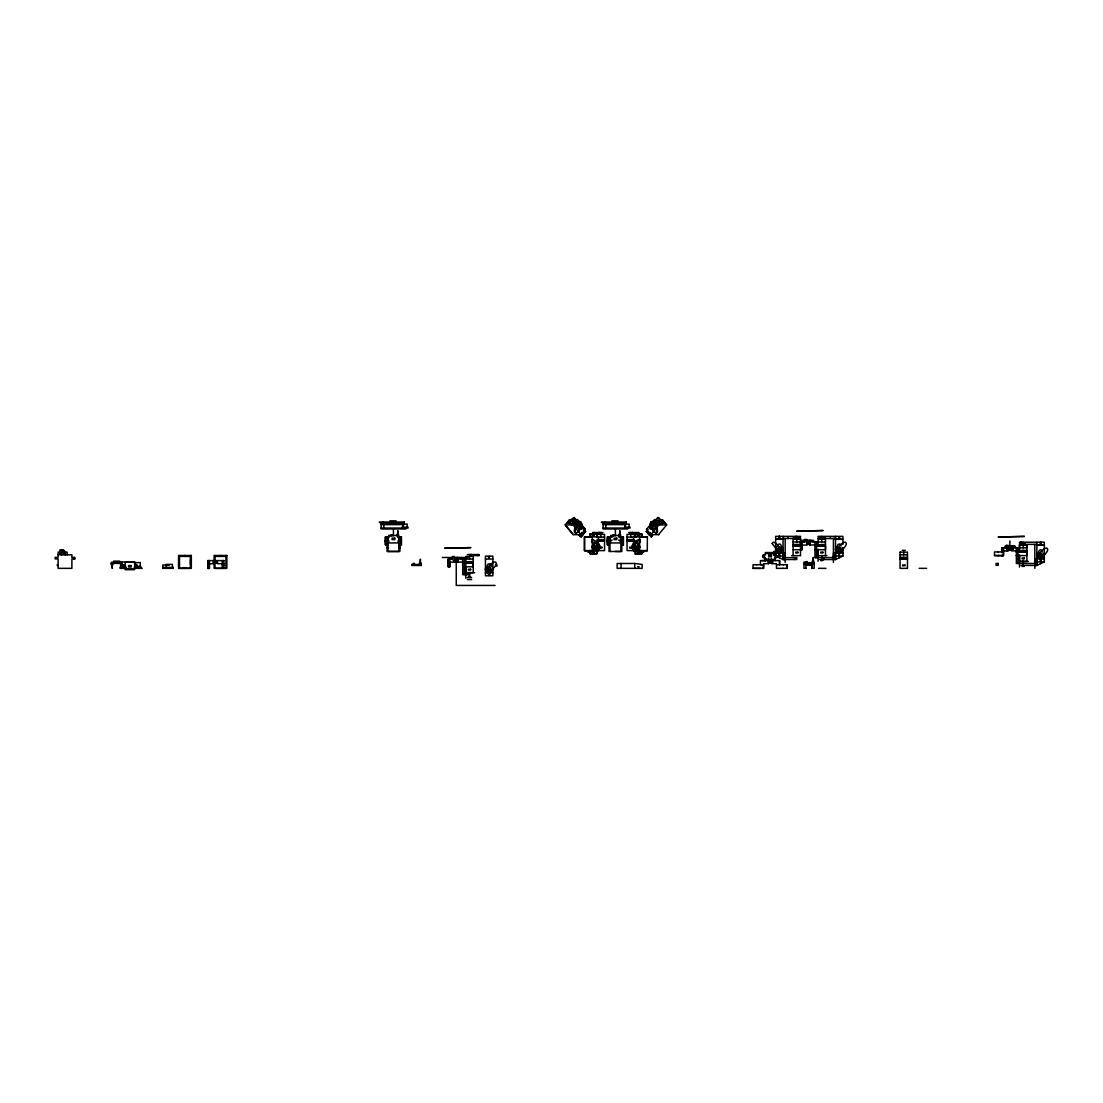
<?xml version="1.0" encoding="UTF-8"?>
<svg xmlns="http://www.w3.org/2000/svg" width="1103" height="1103" viewBox="0 0 1103 1103"><rect width="100%" height="100%" fill="white"/><g stroke="black" fill="none" stroke-linecap="round" stroke-linejoin="round"><path stroke-width="1.5" d="M207.847 565.26L207.847 560.6L223.868 560.6L223.868 568.348M217.098 560.6L217.098 562.144L215.678 562.158M217.429 560.6L217.429 563.702L223.868 563.702M222.31 568.348L222.241 560.6L223.868 560.6M385.416 541.711L385.416 537.051L388.683 537.051M399.893 544.799L399.824 537.051L401.437 537.051L401.437 544.799L399.893 544.799L401.437 544.799M453.733 557.484L451.789 557.484L451.789 559.042L451.789 557.484L453.154 557.484L453.154 559.042L448.245 559.042L448.245 566.79L449.79 566.79L449.872 559.042L448.245 559.042L448.245 566.79L449.803 566.79L449.79 562.144L454.684 562.144L454.781 557.484M455.015 560.6L455.015 557.484M456.077 560.6L456.256 557.484L456.256 585.431L495.095 585.431M457.497 560.6L457.497 557.484M457.745 560.6L457.745 557.484M457.842 562.144L457.842 557.484M464.266 574.677L464.266 559.042L462.64 559.042L462.722 574.677L469.809 574.677M465.824 578.303L465.88 556.367L473.228 556.367L473.228 572.581L465.824 572.581M465.824 566.79L465.824 572.733L474.662 572.733M469.533 576.621L469.533 572.733M469.892 561.592L469.892 563.137L473.228 563.15L473.228 566.79L462.722 566.79L464.266 566.79M621.858 544.799L621.789 537.051L623.416 537.051L623.416 544.799L621.858 544.799L623.416 544.799M764.958 560.6L764.958 557.484M765.551 560.6L765.551 559.042L765.551 560.6L762.008 560.586M766.916 559.042L766.916 560.6L760.45 560.6L760.45 564.708M762.008 568.348L763.552 568.348L763.552 564.708L753.046 564.708L753.046 568.348L763.552 568.348L763.552 563.702L768.446 563.633M768.433 562.144L768.446 559.042L768.543 562.144L773.12 562.144M768.777 559.042L768.777 562.144L771.176 562.158L771.259 559.042M770.018 562.144L770.018 559.042M771.59 559.042L771.59 563.702L776.484 563.702L776.484 568.348L786.99 568.348L786.99 564.708L776.484 564.708M785.171 538.512L785.171 559.524L785.171 557.594L796.807 557.594L796.807 559.524L783.075 559.524L783.075 553.044L783.24 559.524M800.681 536.361L775.671 536.361L775.671 556.036L783.089 559.524L783.075 536.361M785.171 562.489L785.171 553.044L775.671 553.044M786.99 568.348L786.99 564.708M802.06 546.068L793.098 546.068L793.098 544.51L800.502 544.51M795.828 538.512L795.828 536.361M796.807 538.512L796.807 536.361M806.086 562.144L804.004 562.144L804.004 568.348L806.003 568.348M800.516 541.959L802.129 541.959L802.06 549.708L800.516 549.708L800.516 541.959L804.059 541.959L804.059 540.401L805.424 540.401L805.411 541.959L793.098 541.959M807.038 540.401L806.941 543.517L810.112 543.517M807.286 543.517L807.286 540.401M808.347 543.517L808.761 540.401M809.767 543.517L809.767 540.401M810.098 540.401L810.098 545.061L825.499 544.51M810.098 545.061L810.098 540.401M818.095 541.959L814.91 541.959L814.979 557.594L833.427 557.594L833.427 553.044L842.926 553.044M814.979 557.594L816.537 557.594L816.537 541.959L814.91 541.959M818.095 561.22L818.095 549.211M818.095 549.708L818.095 555.65L826.919 555.65M821.79 557.594L821.79 560.503L821.79 555.65M822.162 544.51L822.162 546.054L825.499 546.068L825.499 549.708L814.979 549.708L816.537 549.708M833.427 559.524L833.427 538.512L835.522 538.512L835.522 559.538L819.653 559.524M835.371 559.538L835.371 553.044L835.522 559.538L842.926 556.036L842.926 547.888M1006.818 549.377L1006.818 546.261L1010.238 546.261M1011.506 549.377L1008.335 549.377L1008.349 546.261L1006.736 546.261M1008.432 549.377L1008.432 546.261L1008.349 550.921L1003.454 550.921L1003.454 555.567L1001.91 555.567L1003.454 555.567L1003.537 547.819L1001.91 547.819L1001.91 552.465L1001.91 547.819L1006.818 547.819L1006.818 550.921M1008.68 549.377L1008.68 546.261M1009.921 540.925L1009.741 549.377M1011.161 549.377L1011.161 546.261M1011.492 546.261L1011.492 550.921L1026.893 550.369M1017.931 547.819L1016.304 547.819L1016.373 563.454L1017.931 563.454L1017.931 547.819L1019.489 547.819M1019.489 567.08L1019.489 555.071M1023.184 563.454L1023.184 566.363L1023.184 560.324M1023.556 550.369L1023.556 551.914L1026.893 551.927L1026.893 555.567L1016.373 555.567L1019.489 555.567L1019.489 561.51L1028.313 561.51M1034.821 568.348L1034.821 544.372M1036.765 558.904L1036.917 565.398L1021.047 565.398M1036.917 542.221L1036.765 565.398M592.711 533.893L592.711 534.707C596.309 534.348 592.628 537.354 593.304 533.893M653.596 525.814L653.445 523.691A2.137 1.751 -90 0 0 650.991 523.167A2.137 1.751 -90 0 0 650.563 526.145C655.375 537.712 660.449 532.735 653.652 524.187L655.596 524.187C657.126 527.137 648.647 526.545 652.3 527.027M571.382 521.126L570.927 520.451L568.983 522.808L570.72 524.918L565.315 524.918L573.284 534.652L578.689 534.652L580.385 536.72L583.211 534.362L582.287 532.708L583.625 533.838L585.569 531.481L583.873 529.412M568.983 522.808L569.879 522.808C570.623 519.444 576.056 522.422 570.927 520.451M582.742 533.838L581.901 532.542M583.156 533.259L582.274 533.259M595.648 546.33L595.813 547.957L591.539 541.421L591.897 539.808L593.455 539.808L599.177 545.365A2.137 1.751 -90 0 1 599.177 548.398A2.137 1.751 -90 0 1 596.695 548.398L594.751 548.398M594.476 547.957C604.527 544.703 582.935 531.963 596.695 548.398M637.479 547.957L635.521 547.957C643.366 541.035 639.244 534.941 632.764 545.365A2.137 1.751 -90 0 0 632.764 548.398A2.137 1.751 -90 0 0 635.245 548.398L635.7 546.33L634.004 544.744M637.203 544.262A3.709 3.033 -90 0 1 638.086 546.881L637.975 547.846A3.709 3.033 -90 0 1 632.116 547.846L632.019 546.881A3.709 3.033 -90 0 1 633.536 543.669L633.632 543.627M638.099 543.669A3.709 3.033 -90 0 1 639.616 546.881L639.519 547.846A3.709 3.033 -90 0 1 635.066 550.094M650.177 533.797L648.192 533.838L649.557 532.611L648.619 534.362L651.556 536.72L648.619 534.362M649.198 533.838L650.177 532.515M579.64 527.027C583.087 526.917 576.042 527.069 578.51 523.691A2.137 1.751 -90 0 1 580.95 523.167A2.137 1.751 -90 0 1 581.378 526.145C577.614 537.395 569.755 533.328 577.696 524.187L577.751 525.814M654.189 525.814L654.244 524.187C660.835 531.977 656.299 538.099 651.473 526.558M777.601 556.477L776.705 557.635L774.706 557.718L774.706 560.007L765.33 560.007L765.33 557.718C761.69 559.207 761.677 553.348 765.33 554.837L765.344 552.548L774.692 552.548L774.706 554.837M777.132 556.477L775.492 557.029L775.836 555.333M491 570.168L490.215 567.245L487.636 567.59A2.137 2.137 0 0 0 487.636 570.609A2.137 2.137 0 0 0 490.656 570.609C500.459 563.605 495.84 557.056 488.077 567.245M841.079 550.411L840.734 547.833L837.715 547.833A2.137 2.137 0 0 0 837.715 550.852A2.137 2.137 0 0 0 840.734 550.852C850.537 543.848 845.918 537.299 838.156 547.488M1042.473 556.27L1041.687 553.348L1039.109 553.692A2.137 2.137 0 0 0 1039.109 556.725A2.137 2.137 0 0 0 1042.128 556.725C1051.931 549.708 1047.312 543.159 1039.55 553.348M576.869 523.277A2.137 1.751 -90 0 0 576.566 523.691L578.303 524.187C577.862 525.276 572.333 534.114 576.717 532.597M594.186 553.568L593.759 551.624L593.469 553.803M639.23 533.893L639.244 534.707C635.562 534.583 639.395 537.189 638.637 533.893M635.7 546.33L636.128 547.957L640.402 541.421L640.25 540.001L639.092 539.808L634.156 544.813M656.092 528.13A3.709 3.033 -90 0 0 656.726 527.537L657.209 526.765A3.709 3.033 -90 0 0 653.059 521.705L652.314 522.298L654.575 519.678L658.877 524.918L662.958 522.808L661.235 524.918L666.639 524.918L662.351 519.678L659.525 519.678M578.73 528.971L580.468 526.558M569.603 519.678L565.177 524.918L573.146 534.652M567.907 522.27L569.341 520.671L569.879 521.498L568.762 520.671L570.017 521.498L568.266 523.098L567.59 522.27L568.886 520.671M574.167 517.569L571.216 519.927L574.167 517.569L575.904 519.678L571.602 524.918L569.879 522.808M571.795 523.608L573.932 520.988M571.602 524.918L573.077 524.918L577.365 519.678L579.516 522.298L578.758 521.705M574.966 527.234L576.538 527.193M579.254 521.995L580.757 522.022M583.211 534.362L581.281 536.72L579.585 534.652L581.047 534.652L585.335 529.412L580.481 523.484M581.143 536.72L583.073 534.362M651.459 523.484L646.482 529.412L648.081 529.412L646.261 531.481L648.316 533.838M649.984 525.869L649.846 526.228A1.737 1.42 -90 0 0 649.612 526.586M650.15 525.993L649.957 526.228A1.737 1.42 -90 0 0 649.957 528.682A1.737 1.42 -90 0 0 651.97 528.682L653.514 528.682A1.737 1.42 -90 0 1 651.79 528.957M655.927 519.678L657.774 517.569M651.97 528.682L653.707 528.447M658.546 517.569L660.6 519.927L659.153 521.76L658.643 520.961L659.704 519.927L657.65 517.569L658.67 517.569M660.559 521.126L661.014 520.451L662.958 522.808M646.606 529.412L650.908 534.652L658.877 524.918M663.689 523.098L661.938 521.498L662.613 520.671L664.364 522.27L663.565 523.098M661.938 521.498L662.931 520.671L663.234 523.098M662.379 521.498L663.055 520.671M650.673 536.72L652.369 534.652L650.908 534.652M651.446 536.72L653.252 534.652L658.67 534.652M658.546 534.652L666.639 524.918M594.186 552.755L592.711 552.755L592.573 553.803M650.77 522.298L651.528 521.705A3.709 3.033 -90 0 1 655.678 526.765L655.196 527.537L656.726 527.537M652.438 522.298L653.059 521.705A3.709 3.033 -90 0 1 653.679 521.333M768.681 556.67L771.355 555.223L771.355 556.67L768.681 556.67L768.681 555.223L771.355 555.223M578.882 521.705A3.709 3.033 -90 0 0 574.732 526.765L576.759 527.537L576.276 526.765A3.709 3.033 -90 0 1 580.412 521.705L581.047 522.298A3.709 3.033 -90 0 1 581.832 525.869L581.984 526.228A1.737 1.42 -90 0 1 581.984 528.682A1.737 1.42 -90 0 1 579.971 528.682L579.682 528.489A3.709 3.033 -90 0 1 578.896 528.627M639.202 535.782L638.347 533.893M634.611 544.744L633.136 545.034L635.48 545.034M1019.31 542.221L1044.32 542.221L1044.32 561.896L1036.903 565.398L1034.821 565.398M779.38 537.299L779.38 538.071L779.38 536.361M571.905 521.76L572.416 520.961L571.354 519.927M660.173 521.747L659.897 520.506L662.062 522.808M592.876 551.624L593.593 553.568M779.38 548.811L779.38 549.349M779.38 555.085L779.38 554.313L779.38 557.773M839.218 555.099L839.218 554.313L839.218 557.773M1040.625 543.159L1040.625 543.931L1040.625 542.221M1040.625 560.958L1040.625 560.172L1040.625 563.647M804.969 540.401L804.059 540.401L804.059 541.959M1006.363 546.261L1005.453 546.261L1005.453 547.819L1005.453 546.261L1006.818 546.261L1005.453 546.261L1015.008 546.261L1015.008 547.819M74.011 558.918L74.825 558.904L74.825 557.36L71.888 557.36L71.888 554.809L58.128 554.809M997.925 551.914L998.008 551.914M997.925 555.567L998.477 555.567M782.909 568.348L783.102 568.348M386.988 540.167L388.256 539.532L387.622 538.278L386.312 539.16L386.974 544.799L385.416 544.799L385.416 540.153L387.043 540.153M777.188 539.284L783.075 539.27L775.671 539.284M609.008 540.153L607.381 540.153L607.381 544.799L608.939 544.799L608.622 538.471L610.262 539.022L608.966 540.167L612.22 540.153M804.059 540.401L805.411 540.401M793.098 546.068L796.435 546.054L796.435 544.51M825.499 546.068L814.979 546.068L821.432 546.054L821.432 544.51M209.391 563.702L209.391 568.348L207.847 568.348L207.847 560.6L209.46 560.6L209.391 568.348L207.847 568.348L207.847 563.702L214.285 563.702M465.824 563.15L469.161 563.137L469.161 561.592M569.465 519.678L573.657 519.678M574.884 519.678L577.365 519.678M654.465 519.678L656.933 519.678M659.58 519.927L660.6 519.927M659.236 520.506L661.014 520.451M571.395 521.016L572.292 521.016M659.663 521.016L660.545 521.016M651.06 522.022L652.562 521.995M383.775 522.298L379.28 522.298L383.775 522.725M567.452 522.27L568.707 523.098M575.214 522.298L576.759 522.298M605.74 522.298L601.245 522.298L605.74 522.725M655.196 522.298L656.726 522.298M382.562 523.098L404.291 523.098M604.541 523.098L626.256 523.098M576.566 523.691L578.51 523.691M653.445 523.691L655.596 524.187M404.125 524.09L407.2 524.09L407.2 527.11M626.104 524.09L629.165 524.09L629.165 527.11M383.775 524.325L380.659 524.325L380.659 522.725M605.74 524.325L602.638 524.325L602.638 522.725M576.249 524.725L578.193 524.725M653.748 524.725L655.692 524.725M578.22 525.29L576.276 525.29L578.358 525.814M653.734 525.29L655.678 525.29M576.648 526.296L578.606 526.296M402.002 527.11L408.041 527.11L408.041 528.047L381.128 528.047M579.185 527.041L580.247 527.027M624.56 527.11L630.02 527.11L630.02 528.047L603.107 528.047M651.694 527.027L652.755 527.041M655.403 527.193L656.974 527.234M578.248 528.447L579.778 528.447M579.971 528.682L578.441 528.682A1.737 1.42 -90 0 0 580.15 528.957M580.44 528.682L581.984 528.682M584.549 531.481L585.569 531.481M646.261 531.481L647.268 531.481M592.669 532.556L602.983 532.556M628.641 532.556L638.954 532.556M648.785 533.259L649.667 533.259M592.669 533.604L601.59 533.604L601.59 532.556M638.954 533.604L630.047 533.604L630.047 532.556M589.843 534.128L593.469 534.128M634.901 534.128L635.783 534.128L635.783 537.051M638.223 534.128L641.849 534.128L641.849 537.051M817.916 536.361L842.926 536.361L842.926 544.455M581.281 536.72L578.565 534.652M590.629 536.83L584.562 536.83L584.562 550.59L604.554 550.59L604.554 534.376L597.15 534.376L597.15 537.051L604.554 537.051M641.312 536.83L647.392 536.83L647.268 550.811L643.214 550.811L643.242 551.983M398.169 537.051L401.437 537.051M590.505 537.051L584.425 537.051L584.425 550.811L588.988 550.811M612.289 537.051L607.381 537.051L607.381 541.711L608.897 541.711M618.576 537.051L623.416 537.051M627.069 537.051L636.459 537.051M641.188 537.051L647.268 537.051M795.732 537.464L799.22 537.478M793.098 537.864L800.502 537.864M818.095 537.864L825.499 537.864M783.075 538.512L800.681 538.512M817.916 538.512L835.522 538.512L835.522 536.361M800.502 539.27L793.098 539.27L793.098 555.498M804.9 539.395L806.651 539.395M842.926 539.284L835.522 539.284L841.41 539.284M604.554 539.601L597.15 539.601L597.15 541.159L600.487 541.146L600.487 539.601M627.069 539.601L634.473 539.601L634.473 541.159L631.137 541.159L631.137 539.601M618.576 540.153L623.416 540.153M800.916 540.401L813.614 540.401L813.614 541.959M598.626 541.159L604.554 541.159L601.218 541.146L601.218 539.601M632.998 541.159L627.069 541.159L630.406 541.159L630.406 539.601M595.358 541.559L596.888 541.559A1.737 1.42 -90 0 1 598.322 543.296L596.778 543.296M633.632 543.296A1.737 1.42 -90 0 1 635.052 541.559L636.583 541.559M399.934 541.711L401.437 541.711M621.899 541.711L623.416 541.711M825.499 541.959L811.629 541.959L811.629 540.401M398.9 542.924L399.837 542.924M596.778 543.627L598.419 543.669A3.709 3.033 -90 0 1 599.935 546.881L599.825 547.846A3.709 3.033 -90 0 1 593.966 547.846L593.855 546.881A3.709 3.033 -90 0 1 594.751 544.262M1019.489 543.724L1025.045 543.724M807.368 544.441L809.685 544.441M1019.31 544.372L1036.917 544.372M386.974 544.799L385.416 544.799L385.416 537.051M596.888 544.813L598.819 545.034L596.461 545.034M633.549 544.813L635.066 544.813M1019.489 561.358L1026.893 561.358L1026.893 545.144L1019.489 545.144L1019.489 551.927L1022.867 551.927L1022.826 550.369M1044.32 545.144L1036.917 545.144L1042.818 545.144M387.07 545.351L387.994 545.351M398.9 545.351L399.837 545.351M1006.294 545.254L1008.045 545.254M796.187 546.054L797.414 546.054M594.296 546.33L596.24 546.33M1009.921 546.261L1015.008 546.261M596.875 550.094A3.709 3.033 -90 0 1 592.421 547.846L592.325 546.881L593.855 546.881M594.241 546.881L596.185 546.881M635.755 546.881L637.713 546.881M638.086 546.881L639.616 546.881M592.325 547.322L593.91 547.322M594.296 547.433L596.24 547.433M635.7 547.433L637.644 547.433M638.044 547.322L639.616 547.322M387.07 547.777L387.994 547.777M398.9 547.777L399.837 547.777M635.245 548.398L637.189 548.398M793.098 549.708L802.06 549.708L802.06 545.061L806.955 545.061L806.941 540.401M902.268 550.314L905.246 550.314M1008.762 550.3L1011.079 550.3M647.392 550.59L627.069 550.59L627.069 534.376L634.473 534.376L634.418 537.051M598.267 550.811L596.792 550.811L596.792 553.803L589.843 553.803L589.981 550.59M633.425 550.811L636.459 550.811M63.009 551.362L63.905 551.362M588.133 551.748L590.422 551.748M1003.454 551.927L994.492 551.927L994.492 555.567L1002.71 555.567M1026.893 551.927L1016.387 551.927L1017.931 551.927M900.048 552.134L907.466 552.134L907.466 568.348L900.048 568.348L900.117 552.134M638.513 553.803C639.754 550.521 635.383 552.465 639.244 552.755L639.244 553.568M589.967 553.568L596.93 553.568L596.93 550.59M635.025 553.568L641.974 553.568L641.974 550.59M467.382 554.547L479.267 554.547M773.244 554.878L776.36 554.837M900.048 554.809L907.466 554.809M479.267 555.595L470.085 555.595L470.085 554.547M791.678 555.65L800.502 555.65M994.492 555.567L1003.454 555.567M775.671 556.036L779.008 556.036L779.38 554.064L779.738 556.036L783.24 556.036M842.926 556.036L839.59 556.036L839.218 554.064L838.859 556.036L835.371 556.036M454.381 556.477L452.63 556.477M179.486 556.422L190.392 556.422M215.03 556.422L225.936 556.422M442.358 557.484L467.906 557.484M900.048 557.36L907.466 557.36M74.825 558.918L71.888 558.918L71.888 568.348L58.128 568.348L58.128 558.918L55.15 558.918L55.15 557.36L58.128 557.36L58.128 552.134L67.159 552.134L67.159 554.809M1044.32 558.904L1034.821 558.904L1034.821 563.454L1017.931 563.454M473.228 559.042L459.358 559.042L459.358 557.484M485.444 559.042L492.848 559.042M764.958 559.042L766.323 559.042M178.562 559.8L179.486 559.8M190.392 559.8L191.329 559.8M820.729 560.503L822.866 560.503M453.154 560.6L457.842 560.6M779.587 560.6L779.587 564.708L779.587 560.6L773.12 560.6L773.12 559.042M455.098 561.524L457.414 561.524M473.228 561.592L457.828 562.144M1044.32 561.896L1040.984 561.896L1040.625 559.924L1040.253 561.896L1036.765 561.896M134.911 562.006L121.178 562.006L121.151 568.348M212.755 562.144L217.443 562.144M178.562 562.227L179.486 562.227M190.392 562.227L191.329 562.227M215.678 563.081L217.098 563.081M214.616 563.081L216.036 563.081M462.722 563.15L473.228 563.15M768.86 563.081L771.176 563.081M111.251 563.399L122.13 563.399M634.749 563.481L617.142 563.481L617.142 568.335L642.167 568.348L642.167 564.446L634.749 563.481L634.749 568.335M462.764 563.702L464.266 563.702M804.004 563.688L814.138 563.688M178.562 564.653L179.486 564.653M190.392 564.653L191.329 564.653M58.128 565.026L56.97 565.026L58.128 565.798M169.324 565.067L162.734 565.067L162.734 568.348L173.295 568.348L173.295 567.411L162.734 567.411M497.108 564.957L495.936 564.957L495.936 566.004L497.108 566.004M222.351 565.26L223.868 565.26M762.008 565.26L763.524 565.26M805.604 565.246L812.208 565.246L812.208 568.348L812.208 563.688M125.563 565.729L120.572 565.729L120.572 567.342M1022.123 566.363L1024.26 566.363M126.459 567.342L120.062 567.342L120.062 568.348L126.459 568.348M207.847 568.348L209.391 568.348M134.111 568.348L142.163 568.348L134.552 567.921L134.552 566.335L140.77 566.335L140.77 567.921M753.046 568.348L760.45 568.348M812.139 568.348L814.124 568.348L814.138 562.682L804.583 562.682L804.583 563.688M818.55 568.348L825.954 568.348M919.185 568.348L926.589 568.348M485.444 572.802L492.848 572.802M488.022 573.974L490.27 573.974L490.27 572.802M468.458 576.621L470.595 576.621M467.382 577.627L471.67 577.627M467.382 579.571L471.67 579.571M401.437 540.153L399.134 540.112L398.693 538.774L399.782 538.236L400.582 539.16L399.837 551.472L387.07 551.472L387.043 537.051M615.419 551.459L620.865 551.472L620.865 540.208M756.548 564.695L756.948 564.695M783.102 564.695L783.488 564.695M592.876 535.837L593.593 533.893M597.33 544.744L598.391 544.813M123.564 567.411L122.419 565.398L125.218 564.515L125.218 562.24L134.594 562.24L134.594 564.515C138.233 563.04 138.247 568.886 134.594 567.411L134.58 569.686L125.232 569.686L125.218 567.411M1042.473 551.996L1042.349 551.624A1.737 1.737 0 0 0 1040.625 549.887A1.737 1.737 0 0 0 1038.888 551.624L1038.764 551.996A3.709 3.709 0 0 0 1036.917 555.209L1037.041 556.16A3.709 3.709 0 0 0 1044.196 556.16L1044.32 555.209A3.709 3.709 0 0 0 1043.824 553.348M840.955 546.095L840.955 545.764A1.737 1.737 0 0 0 839.218 544.027A1.737 1.737 0 0 0 837.494 545.764L837.494 546.095A3.709 3.709 0 0 0 835.522 549.349L835.647 550.3A3.709 3.709 0 0 0 842.802 550.3L842.926 549.349A3.709 3.709 0 0 0 842.43 547.488M780.441 547.488L777.518 548.274L777.863 550.852A2.137 2.137 0 0 0 780.883 550.852A2.137 2.137 0 0 0 780.883 547.833C779.035 547.584 773.437 538.829 772.183 543.6M652.163 528.447L652.259 528.489A3.709 3.033 -90 0 0 653.831 528.489M639.202 551.693L638.347 553.568M768.681 555.223L771.355 556.67M637.686 552.686L637.631 553.803M582.329 534.362L581.846 533.783L583.625 533.838L583.032 533.259M662.227 519.678L666.515 524.918M658.008 520.988L660.159 523.608M656.051 519.678L660.339 524.918M577.241 519.678L579.378 522.298M580.357 523.484L585.21 529.412L583.735 529.412L585.431 531.481M574.043 517.569L575.766 519.678M573.077 524.918L581.047 534.652M777.518 550.411L772.183 543.6M1021.061 542.221L1021.061 543.338M783.075 554.671L783.089 559.524M1040.984 542.221L1040.625 544.179L1040.253 542.221M1040.625 553.72L1040.625 555.209M1034.821 561.896L1034.821 563.454M1026.838 545.144L1026.838 547.819L1013.023 547.819L1013.023 549.377L1013.023 546.261M1023.198 542.221L1023.184 547.819M1019.544 545.144L1019.544 547.819M904.129 557.36L904.129 558.918L907.466 558.918L900.048 558.918L903.398 558.918L903.398 557.36M903.757 552.134L903.757 554.809M833.427 556.036L833.427 562.489M830.352 537.464L830.352 538.512M825.499 555.498L825.444 539.27L818.095 539.27L818.095 546.068M823.941 557.594L823.858 559.524M821.79 536.361L821.79 541.959M813.807 562.682L813.807 561.069L812.304 561.069L812.304 562.682M813.256 561.069L813.256 557.346L812.856 561.069M807.203 562.682L807.203 561.606L806.086 561.606L806.086 562.682M805.921 563.688L805.921 568.348M800.447 539.27L800.502 546.068L797.166 546.054L797.166 544.51M800.502 549.211L800.502 555.498M796.807 539.27L796.807 541.959M796.256 537.464L796.256 538.512M794.656 557.594L794.67 559.524M788.245 537.464L788.245 538.512M779.738 536.361L779.38 538.319L779.008 536.361M775.092 556.477L775.078 560.6M774.375 553.527L765.537 553.527M774.209 554.878L774.209 551.155L773.796 554.878M768.446 559.042L768.446 563.702M643.807 550.59L643.807 551.748L641.519 551.748L641.519 550.59M643.697 550.811L643.697 551.983L641.394 551.983L641.394 550.811M643.366 550.59L643.366 551.748M641.974 536.83L641.974 533.893L635.025 533.893L634.901 537.051M641.849 550.811L641.849 553.803L634.901 553.803L635.025 550.59M641.091 533.893L641.091 536.83L633.549 536.83L633.549 545.199M641.091 550.59L641.091 553.568M639.616 536.83L639.616 550.59M639.12 552.989L639.12 553.803M638.458 532.556L638.458 533.604M638.223 552.989L638.223 553.803M637.755 533.893L637.755 534.707M637.107 532.556L637.107 533.604M635.783 550.811L635.783 553.803M632.888 532.556L632.901 533.604M632.708 532.556L632.708 533.604M632.419 532.556L632.529 533.604M632.157 532.556L632.157 533.604M631.674 532.556L631.674 533.604M631.15 532.556L631.15 533.604M630.778 534.376L630.778 537.051M630.585 532.556L630.585 533.604M627.69 528.047L627.69 528.985L603.107 528.985L603.107 524.325M625.015 524.628L625.015 528.047M621.802 540.208L621.802 551.472L609.035 551.472L609.008 537.051L607.381 537.051L607.381 544.799M621.03 563.481L621.03 568.335M620.782 536.044L620.782 537.051M619.9 534.431L619.9 530.708L619.5 534.431M617.997 522.036L617.997 520.864L611.903 520.864L611.903 522.036M615.405 529.605L615.405 535.837M613.847 536.044L613.847 534.969L612.744 534.969L612.744 536.044M611.227 536.044L611.227 537.051M609.973 540.208L609.973 551.472M605.781 524.628L605.781 528.047M601.038 532.556L601.038 533.604M600.859 534.376L600.859 537.051M600.487 532.556L600.487 533.604M599.949 532.556L599.949 533.604M599.481 532.556L599.481 533.604M599.219 532.556L599.219 533.604M599.094 532.556L599.094 533.604M598.846 532.556L598.915 533.604M598.722 532.556L598.75 533.604M598.391 545.199L598.391 536.83L590.863 536.83L590.863 533.893M596.93 536.83L596.93 533.893L589.967 533.893L589.843 537.051M594.517 532.556L594.517 533.604M594.186 533.893L594.186 534.707M593.938 543.296L593.841 543.669A3.709 3.033 -90 0 0 592.325 546.881M594.062 552.989L594.062 553.803M593.166 532.556L593.166 533.604M593.18 552.989L593.18 553.803M592.325 536.83L592.325 550.59M590.863 550.59L590.863 553.568M590.422 550.59L590.298 551.983L588.009 551.983L588.133 550.59M588.575 550.59L588.451 551.983M489.153 567.604L489.153 569.093M478.082 554.547L478.082 555.595M472.773 554.547L472.773 556.367M471.601 554.547L471.601 555.595M471.381 554.547L471.381 555.595M471.036 554.547L471.036 555.595M470.595 554.547L470.595 555.595M469.533 556.367L469.533 559.042M461.357 557.484L461.357 559.042M454.684 557.484L454.684 562.144M420.974 564.474L420.974 562.861L419.471 562.861L419.471 564.474M420.422 562.861L420.422 559.138L420.022 562.861M414.37 564.474L414.37 563.399L413.267 563.399L413.267 564.474M405.725 528.047L405.725 528.985L381.128 528.985L381.128 524.325M403.05 524.628L403.05 528.047M398.9 539.532L398.9 551.472L387.994 551.472L387.994 540.208M398.817 536.044L398.817 537.051M397.935 534.431L397.935 530.708L397.535 534.431M396.032 522.036L396.032 520.864L389.938 520.864L389.938 522.036M393.426 529.605L393.426 535.837M391.882 536.044L391.882 534.969L390.765 534.969L390.765 536.044M383.816 524.628L383.816 528.047M225.936 555.485L225.936 568.348L215.03 568.348L215.03 555.485M220.945 555.485L220.945 556.422M220.007 555.485L220.007 556.422M215.857 560.6L215.857 563.081M214.616 560.6L214.616 562.144M214.368 560.6L214.368 562.144M190.392 555.485L190.392 568.348L179.486 568.348L179.486 555.485M185.414 555.485L185.414 556.422M184.477 555.485L184.477 556.422M172.454 567.411L172.454 564.391L166.305 564.391L166.305 567.411M140.302 566.335L140.302 562.599L135.021 562.599L135.021 565.081M136.041 567.342L136.041 568.348M121.551 564.929L121.551 568.348M120.585 563.399L120.585 564.929L122.13 564.929L122.13 562.337L111.251 562.337L111.251 564.929L112.796 564.929L112.796 563.399M119.731 562.337L119.731 561.165L113.637 561.165L113.637 562.337M112.23 564.929L112.23 568.348L111.817 564.929M65.422 552.134L65.422 554.809M65.091 552.134L65.091 554.809M63.905 553.706L63.905 550.314L59.7 550.314L59.769 553.706M63.684 550.314L63.684 553.706M63.354 550.314L63.354 551.362M63.009 550.314L62.912 551.362M62.388 550.314L62.388 551.362M61.837 550.314L61.837 551.362M61.837 552.134L61.837 554.809M61.285 550.314L61.285 551.362M61.396 552.134L61.396 554.809M60.762 550.314L60.665 551.362M60.32 550.314L60.32 551.362M59.989 550.314L59.989 553.706M776.167 547.488A3.709 3.709 0 0 0 775.671 549.349L775.795 550.3A3.709 3.709 0 0 0 782.951 550.3L783.075 549.349A3.709 3.709 0 0 0 781.227 546.137L781.117 545.764A1.737 1.737 0 0 0 779.38 544.027A1.737 1.737 0 0 0 777.643 545.764L777.518 546.137A3.709 3.709 0 0 0 776.76 546.73M491.773 566.487A3.709 3.709 0 0 0 491 565.894L490.89 565.522A1.737 1.737 0 0 0 489.153 563.785A1.737 1.737 0 0 0 487.416 565.522L487.292 565.894A3.709 3.709 0 0 0 485.444 569.093L485.568 570.058A3.709 3.709 0 0 0 492.724 570.058L492.848 569.093A3.709 3.709 0 0 0 492.352 567.245M398.928 543.738A5.667 5.667 0 0 1 398.928 546.674M650.108 525.869A3.709 3.033 -90 0 1 650.894 522.298M653.652 523.622A1.489 1.227 -90 0 1 654.231 524.532M654.258 522.808A2.137 1.751 -90 0 1 654.686 522.974M655.072 523.277A2.137 1.751 -90 0 1 655.389 523.691M581.86 526.228A1.737 1.42 -90 0 1 582.081 526.586M577.255 522.974A2.137 1.751 -90 0 1 577.696 522.808M580.812 527.896A1.737 1.42 -90 0 1 580.674 528.323M575.849 528.13A3.709 3.033 -90 0 1 575.214 527.537M577.724 524.532A1.489 1.227 -90 0 1 578.579 523.47M635.052 541.559A1.737 1.42 -90 0 1 636.472 543.296M635.576 542.069A1.737 1.42 -90 0 1 637.589 542.069M636.224 546.495A1.489 1.227 -90 0 1 635.921 547.943M636.831 548.729A2.137 1.751 -90 0 1 635.948 549.018M635.714 550.687A3.709 3.033 -90 0 1 632.777 549.735M635.673 550.687A3.709 3.033 -90 0 1 634.322 549.735M595.468 543.296A1.737 1.42 -90 0 1 596.888 541.559M594.352 542.069A1.737 1.42 -90 0 1 596.365 542.069M596.282 548.177A1.489 1.227 -90 0 1 595.717 546.495M595.992 549.018A2.137 1.751 -90 0 1 595.11 548.729M598.915 549.735A3.709 3.033 -90 0 1 595.978 550.687A3.709 3.033 -90 0 0 597.371 549.735M190.419 560.627A5.667 5.667 0 0 1 190.419 563.55M186.407 567.562A5.667 5.667 0 0 1 183.47 567.562M388.78 535.493L388.766 537.781C385.112 536.292 385.126 542.152 388.766 540.663L388.766 542.938L398.128 542.938L398.128 540.663C401.768 542.152 401.782 536.292 398.128 537.781L398.114 535.493L388.78 535.493M610.745 535.493L610.731 537.781C607.077 536.292 607.091 542.152 610.731 540.663L610.731 542.938L620.107 542.938L620.107 540.663C623.746 542.152 623.76 536.292 620.107 537.781L620.093 535.493L610.745 535.493M1020.799 542.221L1020.785 543.338L1020.854 542.221M122.791 565.756C124.239 569.493 125.59 562.888 122.791 565.756M620.575 539.022C622.023 542.759 623.374 536.155 620.575 539.022M579.516 524.78L580.33 525.18L579.516 524.78M597.509 546.743L598.322 547.143L597.564 546.619M633.591 546.743L634.39 547.143L633.591 546.743M651.583 524.78L652.383 525.18L651.583 524.78M488.532 557.277L489.318 558.063L489.511 556.119L492.848 556.119L492.848 575.78L489.511 575.78L489.153 573.822L488.781 575.78L485.444 575.78L485.444 556.119L488.781 556.119L488.532 557.277M488.629 568.955L489.663 569.245L488.629 568.955M638.086 566.652L638.83 566.845L638.086 566.652M838.845 537.588L839.604 537.795L838.845 537.588M838.707 549.211L839.741 549.487L838.707 549.211M1040.101 555.071L1041.135 555.347L1040.101 555.071M135.104 565.646C136.083 569.52 138.22 563.137 135.104 565.646M762.931 555.967C763.924 559.841 766.061 553.458 762.931 555.967M404.291 522.036L382.562 522.036L382.562 524.628L404.291 524.628L404.291 522.036M626.256 522.036L604.541 522.036L604.541 524.628L626.256 524.628L626.256 522.036M822.935 530.543L796.973 531.163L822.935 530.543M398.486 534.431L396.983 534.431L396.983 536.044L398.486 536.044L398.486 534.431M620.451 534.431L618.948 534.431L618.948 536.044L620.451 536.044L620.451 534.431M1024.329 536.403L998.367 537.023L1024.329 536.403M394.791 538.154L392.103 538.154L392.103 539.615L394.791 539.615L394.791 538.154M616.756 538.154L614.081 538.154L614.081 539.615L616.756 539.615L616.756 538.154M601.976 547.267L599.729 547.267L599.729 548.039L601.976 548.039L601.976 547.267M631.895 547.267L629.648 547.267L629.648 548.039L631.895 548.039L631.895 547.267M470.664 547.626L444.702 548.26L470.664 547.626M797.924 552.162L795.677 552.162L795.677 552.948L797.924 552.948L797.924 552.162M822.921 552.176L820.673 552.176L820.673 552.948L822.921 552.948L822.921 552.176M191.329 555.485L178.562 555.485L178.562 568.348L191.329 568.348L191.329 555.485M226.86 555.485L214.092 555.485L214.092 568.348L226.86 568.348L226.86 555.485M1024.315 558.035L1022.067 558.035L1022.067 558.807L1024.315 558.807L1024.315 558.035M998.201 563.454L996.064 563.454L996.064 565.384L998.201 565.384L998.201 563.454M421.305 564.474L411.75 564.474L411.75 565.481L421.305 565.481L421.305 564.474M904.887 565.026L902.626 565.026L902.626 565.798L904.887 565.798L904.887 565.026M131.243 565.563L128.568 565.563L128.568 567.025L131.243 567.025L131.243 565.563M134.387 568.707L125.549 569.107L134.387 568.707M470.65 569.258L468.403 569.258L468.403 570.03L470.65 570.03L470.65 569.258M1039.881 556.491A1.489 1.489 0 0 0 1042.114 555.209A1.489 1.489 0 0 0 1039.881 553.913A1.489 1.489 0 0 0 1039.881 556.491M778.635 550.631A1.489 1.489 0 0 0 780.869 549.349A1.489 1.489 0 0 0 778.635 548.053A1.489 1.489 0 0 0 778.635 550.631M838.473 550.631A1.489 1.489 0 0 0 840.72 549.349A1.489 1.489 0 0 0 838.473 548.053A1.489 1.489 0 0 0 838.473 550.631M488.408 570.389A1.489 1.489 0 0 0 490.642 569.093A1.489 1.489 0 0 0 488.408 567.811A1.489 1.489 0 0 0 488.408 570.389M652.935 525.869A1.489 1.227 -90 0 0 652.218 523.442A1.489 1.227 -90 0 0 650.853 525.428A1.489 1.227 -90 0 0 652.935 525.869M581.005 525.662A1.489 1.227 -90 0 0 579.944 523.429A1.489 1.227 -90 0 0 578.882 525.662A1.489 1.227 -90 0 0 581.005 525.662M634.873 547.943A1.489 1.227 -90 0 0 634.322 545.447A1.489 1.227 -90 0 0 632.832 547.267A1.489 1.227 -90 0 0 634.873 547.943M598.998 547.626A1.489 1.227 -90 0 0 597.936 545.392A1.489 1.227 -90 0 0 596.875 547.626A1.489 1.227 -90 0 0 598.998 547.626"/></g></svg>
